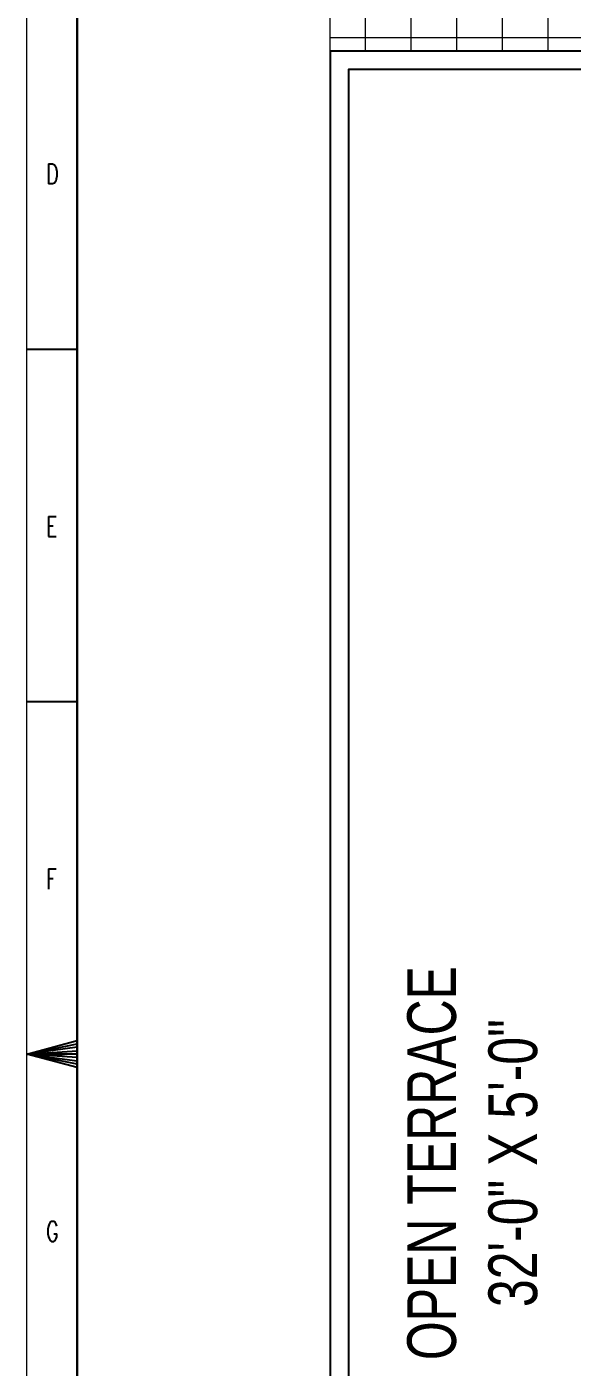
# Model space of a CAD drawing. Header units: inches. Extents: x 112 to 4169, y -2569 to 841.
# Drawn here: x 1571.8 to 1661.3, y -886.2 to -666.3 of the extents above; entities that cross this region are included whole.
import ezdxf

# ---------------------------------------------------------------- set-up
doc = ezdxf.new("R2010")
doc.units = ezdxf.units.IN
doc.header["$MEASUREMENT"] = 0
for name, color, linetype, lineweight in [('HACTH', 8, 'Continuous', 9), ('railing', 232, 'Continuous', 15), ('Text', 252, 'Continuous', 15)]:
    doc.layers.add(name, color=color, linetype=linetype, lineweight=lineweight)
doc.layers.add('wall 05', color=253, linetype='Continuous')
doc.styles.add('Swiss721', font='swisscl.ttf')
doc.styles.add('TEG BORDER', font='txt_qlt.shx', dxfattribs={"width": 0.7, "bigfont": 'hztxt.shx'})

# ---------------------------------------------------------------- blocks, each defined once
blk = doc.blocks.new('240 BORDER A2')
at = {"linetype": 'Continuous'}
blk.add_line((5.000000000000028, 414.9999999999999), (5.000000000000028, 5.000000000000011), dxfattribs=at)
for p, q in [((0, 279.9999999999991), (5, 279.9999999999991)), ((0, 244.9999999999991), (5, 244.9999999999991)), ((5.000000000000909, 210), (1.818989403545856e-12, 210)), ((1.250000000000909, 210), (3.750000000000909, 210))]:
    blk.add_line(p, q)
at = {"color": 5, "lineweight": 15}
blk.add_lwpolyline([(0, 420), (594, 420), (594, 0), (0, 0)], close=True, dxfattribs=at)
blk.add_lwpolyline([(5, 415), (589, 415), (589, 5), (5, 5)], close=True)
blk.add_lwpolyline([(1.818989403545856e-12, 210), (5, 211.3397459621547), (5, 208.6602540378444), (1.818989403545856e-12, 210), (5, 211.0048094716158), (5, 210.6698729810769), (1.818989403545856e-12, 210), (5, 210.3349364905389), (5, 209.6650635094602), (1.818989403545856e-12, 210), (5, 209.3301270189222), (5, 208.9951905283842), (1.818989403545856e-12, 210)])
at = {"char_height": 2, "width": 2, "attachment_point": 1, "style": 'TEG BORDER'}
for s, insert in [('D', (1.909630935143468, 298.3889226635361)), ('E', (1.909630935143468, 263.3889226635361)), ('F', (1.909630935143468, 228.3889226635379)), ('G', (1.909630935143468, 193.3889226635361))]:
    blk.add_mtext(s, dxfattribs=dict(at, insert=insert))

msp = doc.modelspace()

# ---------------------------------------------------------------- hatches: boundary and pattern name
at = {"layer": 'HACTH', "ltscale": 10}
h = msp.add_hatch(dxfattribs=at)
h.set_pattern_fill('ANSI37', color=256, scale=60, angle=45, style=0)
h.set_pattern_definition([(90, (-137895.1299962992, -172410.5183149067), (-7.5, 1.332267629550188e-15), []), (180, (-137895.1299962992, -172410.5183149067), (-1.332267629550188e-15, -7.5), [])])
h.paths.add_polyline_path([(2290.578841825403, -670.2379126621145), (2290.578841825403, -682.2379126621145), (2290.578841825403, -689.2379126620563), (2308.578841825432, -689.2379126620563), (2308.578841825461, -759.2379126620563), (2290.578841825403, -759.2379126620563), (2290.578841825403, -785.2379126621145), (2308.578841825461, -785.2379126621436), (2308.578841825461, -855.2379126621145), (2290.578841825403, -855.2379126621436), (2290.578841825432, -874.2379126620854), (2345.589122052459, -874.2379126621145), (2345.589122052401, -615.227632435146), (2290.578841825403, -615.2276324351169), (1939.078841825374, -615.2276324351169), (1939.078841825374, -670.2379126621436), (1950.338841825355, -670.2379126621436), (1950.338841825355, -652.2379126620854), (2020.338841825355, -652.2379126620854), (2020.338841825355, -670.2379126621145), (2044.578841825404, -670.2379126621145), (2044.578841825404, -652.2379126620854), (2114.578841825403, -652.2379126620854), (2114.578841825403, -670.2379126620272), (2124.578841825403, -670.2379126620272), (2179.412175158746, -670.2379126620272), (2179.412175158746, -652.2379126620854), (2249.412175158746, -652.2379126620854), (2249.412175158746, -670.2379126620563), (2278.578841825403, -670.2379126620563)])
h.paths.add_polyline_path([(1806.578841825404, -670.2379126621145), (1806.578841825433, -615.2276324351169), (1621.578841825374, -615.2276324351169), (1621.578841825374, -670.2379126621145), (1681.578841825374, -670.2379126621145), (1693.578841825374, -670.2379126621145)])

# ---------------------------------------------------------------- linework, layer by layer
at = {"layer": 'railing', "ltscale": 20}
for points in [[(1621.578841825374, -670.2379126621436), (1621.578841825374, -615.2276324351169), (1806.578841825404, -615.2276324351169)], [(1621.578841825374, -874.2379126621145), (1621.578841825374, -675.2379126621145)]]:
    msp.add_lwpolyline(points, dxfattribs=at)
at = {"layer": 'wall 05'}
for points in [[(1681.578841825374, -670.2379126621145), (1621.578841825374, -670.2379126621436), (1621.578841825404, -1054.237912662056), (1681.578841825374, -1054.237912662114)], [(1681.578841825374, -673.2379126621145), (1624.578841825374, -673.2379126621436), (1624.578841825404, -1051.237912662056), (1681.578841825374, -1051.237912662114)]]:
    msp.add_lwpolyline(points, dxfattribs=at)

# ---------------------------------------------------------------- block references
at = {"xscale": 1.652949273830399, "yscale": 1.652949273830399, "zscale": 1.652949273830399}
msp.add_blockref('240 BORDER A2', (1571.766106040926, -1181.966860946668), dxfattribs=at)

# ---------------------------------------------------------------- texts
at = {"layer": 'Text', "insert": (1634.234817817875, -852.7462743092237), "char_height": 8, "width": 73.13953744304308, "attachment_point": 2, "rotation": 90, "style": 'Swiss721'}
msp.add_mtext('OPEN TERRACE\\P32\'-0" X 5\'-0"', dxfattribs=at)

doc.saveas('drawing.dxf')
